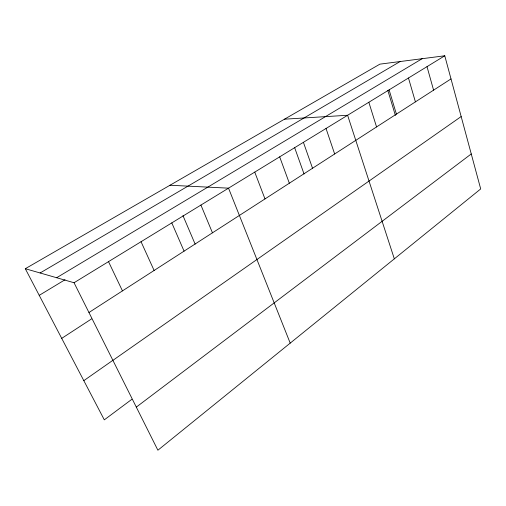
<?xml version="1.0" encoding="UTF-8"?>
<svg xmlns="http://www.w3.org/2000/svg" width="506" height="506" viewBox="0 0 506 506"><rect width="100%" height="100%" fill="white"/><g stroke="black" fill="none" stroke-linecap="round" stroke-linejoin="round"><path stroke-width="0.76" d="M136.31 407.109L471.257 153.944M131.851 399.304L104.306 419.847L25.3 268.711L379.898 64.148L444.768 55.78L480.7 188.94L157.891 450.22L74.047 282.74L25.3 268.711M83.819 380.651L112.465 360.601M112.901 360.348L461.168 116.557M61.713 338.369L91.573 318.894M88.948 312.512L451.004 78.911M74.047 282.74L444.768 55.78M39.228 295.352L65.046 279.729M56.634 277.731L422.13 58.702M40.113 272.974L400.113 61.542M284.492 119.188L347.609 115.26L394.332 258.844M169.991 185.24L228.529 188.162L290.204 343.125M108.512 261.64L122.458 290.887M141.041 241.723L154.115 270.463M171.8 222.893L184.07 251.134M182.97 215.626L195.145 244.145M200.92 205.069L212.457 232.823M254.752 172.11L264.986 198.928M279.679 156.847L289.337 183.216M294.694 147.777L304.055 173.994M303.41 142.319L312.531 168.251M326.028 128.473L334.656 153.982M368.836 102.269L376.559 126.943M389.101 89.859L396.413 114.128M387.836 90.416L395.388 115.431M408.475 78L415.407 101.877M427.013 66.653L433.585 90.15"/></g></svg>
